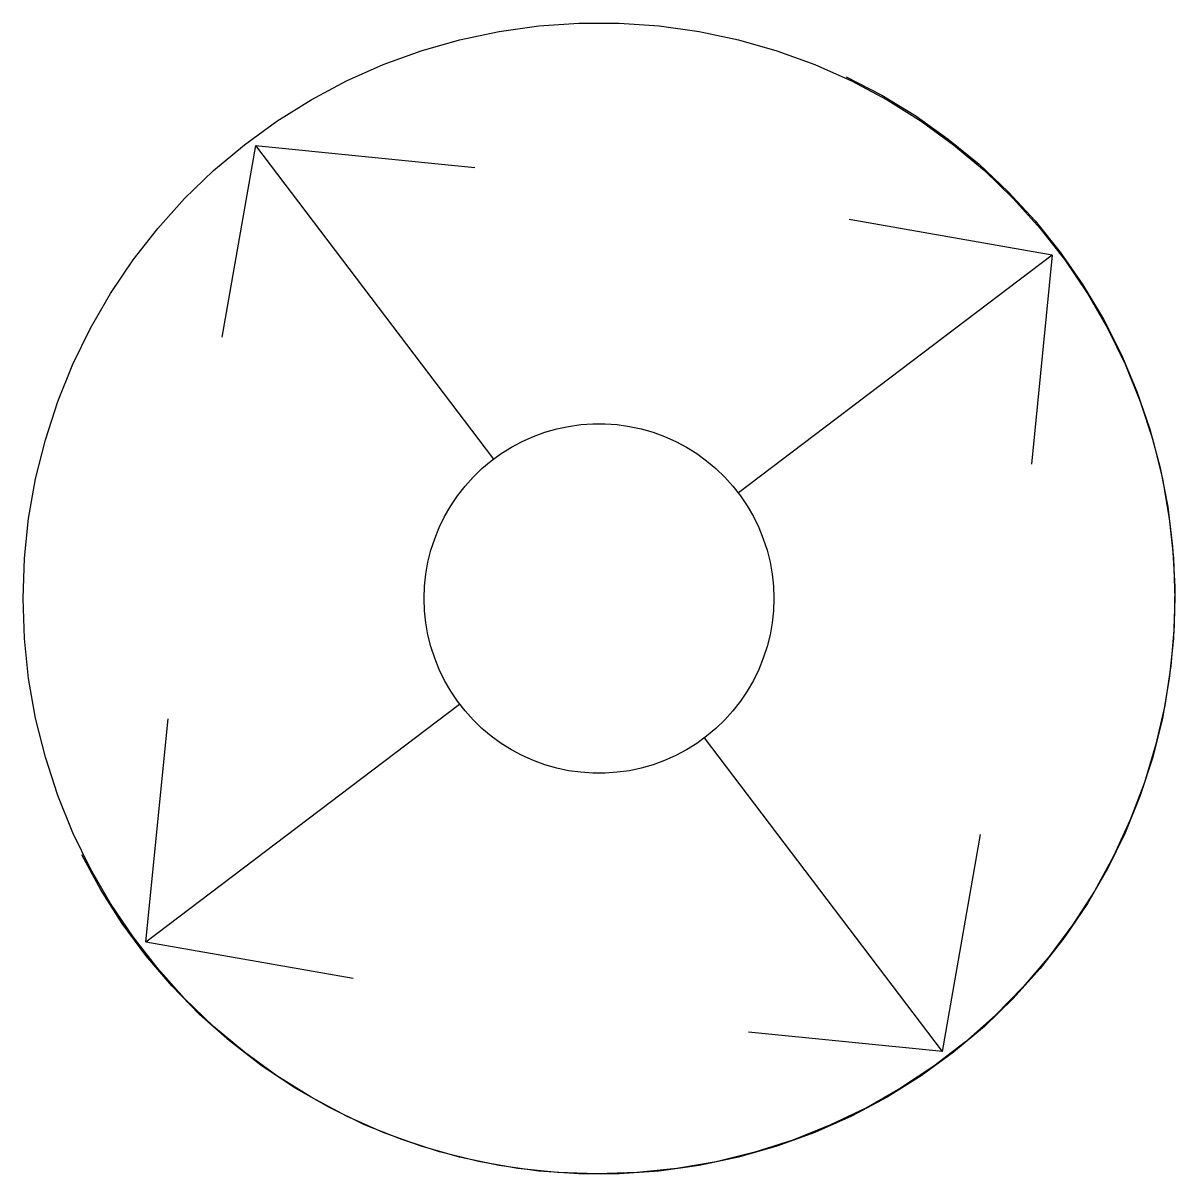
# Model space of a CAD drawing. Header units: inches. Extents: x 1390672 to 1398270, y 354915 to 360781.
# Drawn here: x 1393671.1 to 1393685.77, y 357384 to 357398.67 of the extents above; entities that cross this region are included whole.
import ezdxf

# ---------------------------------------------------------------- set-up
doc = ezdxf.new("R2010")
doc.units = ezdxf.units.IN
doc.header["$MEASUREMENT"] = 0

msp = doc.modelspace()

# ---------------------------------------------------------------- linework, layer by layer
for points in [[(1393685.769, 357391.335), (1393685.751, 357390.824), (1393685.697, 357390.315), (1393685.609, 357389.811), (1393685.485, 357389.314), (1393685.327, 357388.827), (1393685.135, 357388.352), (1393684.91, 357387.892), (1393684.654, 357387.449), (1393684.368, 357387.024), (1393684.053, 357386.621), (1393683.71, 357386.241), (1393683.342, 357385.885), (1393682.95, 357385.556), (1393682.536, 357385.255), (1393682.102, 357384.984), (1393681.65, 357384.743), (1393681.182, 357384.535), (1393680.701, 357384.36), (1393680.209, 357384.219), (1393679.708, 357384.112), (1393679.201, 357384.041), (1393678.69, 357384.006), (1393678.178, 357384.006), (1393677.668, 357384.041), (1393677.161, 357384.112), (1393676.66, 357384.219), (1393676.168, 357384.36), (1393675.687, 357384.535), (1393675.219, 357384.743), (1393674.767, 357384.984), (1393674.333, 357385.255), (1393673.919, 357385.556), (1393673.527, 357385.885), (1393673.158, 357386.241), (1393672.816, 357386.621), (1393672.501, 357387.024), (1393672.214, 357387.449), (1393671.959, 357387.892), (1393671.734, 357388.352), (1393671.542, 357388.827), (1393671.384, 357389.314), (1393671.26, 357389.811), (1393671.171, 357390.315), (1393671.118, 357390.824), (1393671.1, 357391.335), (1393671.118, 357391.847), (1393671.171, 357392.356), (1393671.26, 357392.86), (1393671.384, 357393.357), (1393671.542, 357393.844), (1393671.734, 357394.319), (1393671.959, 357394.779), (1393672.214, 357395.222), (1393672.501, 357395.647), (1393672.816, 357396.05), (1393673.158, 357396.43), (1393673.527, 357396.786), (1393673.919, 357397.115), (1393674.333, 357397.416), (1393674.767, 357397.687), (1393675.219, 357397.928), (1393675.687, 357398.136), (1393676.168, 357398.311), (1393676.66, 357398.452), (1393677.161, 357398.558), (1393677.668, 357398.63), (1393678.178, 357398.665), (1393678.69, 357398.665), (1393679.201, 357398.63), (1393679.708, 357398.558), (1393680.209, 357398.452), (1393680.701, 357398.311), (1393681.182, 357398.136), (1393681.65, 357397.928), (1393682.102, 357397.687), (1393682.536, 357397.416), (1393682.95, 357397.115), (1393683.342, 357396.786), (1393683.71, 357396.43), (1393684.053, 357396.05), (1393684.368, 357395.647), (1393684.654, 357395.222), (1393684.91, 357394.779), (1393685.135, 357394.319), (1393685.327, 357393.844), (1393685.485, 357393.357), (1393685.609, 357392.86), (1393685.697, 357392.356), (1393685.751, 357391.847), (1393685.769, 357391.335)], [(1393681.584, 357397.982), (1393682.034, 357397.747), (1393682.468, 357397.482), (1393682.882, 357397.188), (1393683.275, 357396.866), (1393683.644, 357396.517), (1393683.989, 357396.144), (1393684.307, 357395.747), (1393684.597, 357395.33), (1393684.857, 357394.894), (1393685.087, 357394.44), (1393685.284, 357393.972), (1393685.449, 357393.492), (1393685.58, 357393.001), (1393685.677, 357392.502), (1393685.739, 357391.998), (1393685.766, 357391.49), (1393685.759, 357390.982), (1393685.716, 357390.476), (1393685.638, 357389.974), (1393685.525, 357389.478), (1393685.379, 357388.992), (1393685.199, 357388.517), (1393684.987, 357388.055), (1393684.743, 357387.609), (1393684.47, 357387.181), (1393684.167, 357386.773), (1393683.837, 357386.387), (1393683.481, 357386.024), (1393683.1, 357385.687), (1393682.698, 357385.378), (1393682.275, 357385.096), (1393681.833, 357384.845), (1393681.375, 357384.625), (1393680.903, 357384.437), (1393680.419, 357384.282), (1393679.926, 357384.16), (1393679.425, 357384.074), (1393678.92, 357384.022), (1393678.412, 357384.005), (1393677.904, 357384.023), (1393677.399, 357384.076), (1393676.898, 357384.164), (1393676.405, 357384.287), (1393675.922, 357384.443), (1393675.45, 357384.632), (1393674.993, 357384.854), (1393674.552, 357385.106), (1393674.13, 357385.389), (1393673.728, 357385.7), (1393673.349, 357386.038), (1393672.993, 357386.401), (1393672.664, 357386.788), (1393672.363, 357387.197), (1393672.09, 357387.626), (1393671.848, 357388.072)], [(1393674.061, 357397.107), (1393673.631, 357394.663)], [(1393674.061, 357397.107), (1393677.089, 357393.111)], [(1393674.061, 357397.107), (1393676.855, 357396.827)], [(1393684.206, 357395.709), (1393681.622, 357396.163)], [(1393684.206, 357395.709), (1393680.209, 357392.68)], [(1393684.206, 357395.709), (1393683.94, 357393.047)], [(1393680.661, 357391.335), (1393680.656, 357391.18), (1393680.64, 357391.026), (1393680.613, 357390.872), (1393680.575, 357390.722), (1393680.527, 357390.574), (1393680.469, 357390.43), (1393680.401, 357390.29), (1393680.323, 357390.155), (1393680.236, 357390.027), (1393680.14, 357389.904), (1393680.036, 357389.789), (1393679.924, 357389.681), (1393679.805, 357389.581), (1393679.68, 357389.489), (1393679.548, 357389.407), (1393679.411, 357389.334), (1393679.269, 357389.271), (1393679.123, 357389.218), (1393678.973, 357389.175), (1393678.821, 357389.142), (1393678.667, 357389.121), (1393678.512, 357389.11), (1393678.357, 357389.11), (1393678.202, 357389.121), (1393678.048, 357389.142), (1393677.896, 357389.175), (1393677.746, 357389.218), (1393677.6, 357389.271), (1393677.458, 357389.334), (1393677.321, 357389.407), (1393677.189, 357389.489), (1393677.063, 357389.581), (1393676.944, 357389.681), (1393676.833, 357389.789), (1393676.729, 357389.904), (1393676.633, 357390.027), (1393676.546, 357390.155), (1393676.468, 357390.29), (1393676.4, 357390.43), (1393676.342, 357390.574), (1393676.294, 357390.722), (1393676.256, 357390.872), (1393676.229, 357391.026), (1393676.213, 357391.18), (1393676.208, 357391.335), (1393676.213, 357391.491), (1393676.229, 357391.645), (1393676.256, 357391.798), (1393676.294, 357391.949), (1393676.342, 357392.097), (1393676.4, 357392.241), (1393676.468, 357392.381), (1393676.546, 357392.515), (1393676.633, 357392.644), (1393676.729, 357392.767), (1393676.833, 357392.882), (1393676.944, 357392.99), (1393677.063, 357393.09), (1393677.189, 357393.182), (1393677.321, 357393.264), (1393677.458, 357393.337), (1393677.6, 357393.4), (1393677.746, 357393.453), (1393677.896, 357393.496), (1393678.048, 357393.528), (1393678.202, 357393.55), (1393678.357, 357393.561), (1393678.512, 357393.561), (1393678.667, 357393.55), (1393678.821, 357393.528), (1393678.973, 357393.496), (1393679.123, 357393.453), (1393679.269, 357393.4), (1393679.411, 357393.337), (1393679.548, 357393.264), (1393679.68, 357393.182), (1393679.805, 357393.09), (1393679.924, 357392.99), (1393680.036, 357392.882), (1393680.14, 357392.767), (1393680.236, 357392.644), (1393680.323, 357392.515), (1393680.401, 357392.381), (1393680.469, 357392.241), (1393680.527, 357392.097), (1393680.575, 357391.949), (1393680.613, 357391.798), (1393680.64, 357391.645), (1393680.656, 357391.491), (1393680.661, 357391.335)], [(1393672.663, 357386.962), (1393676.659, 357389.99)], [(1393672.663, 357386.962), (1393672.947, 357389.801)], [(1393682.808, 357385.564), (1393679.779, 357389.56)], [(1393682.808, 357385.564), (1393683.294, 357388.329)], [(1393672.663, 357386.962), (1393675.302, 357386.498)], [(1393682.808, 357385.564), (1393680.339, 357385.811)]]:
    msp.add_lwpolyline(points)

doc.saveas('drawing.dxf')
